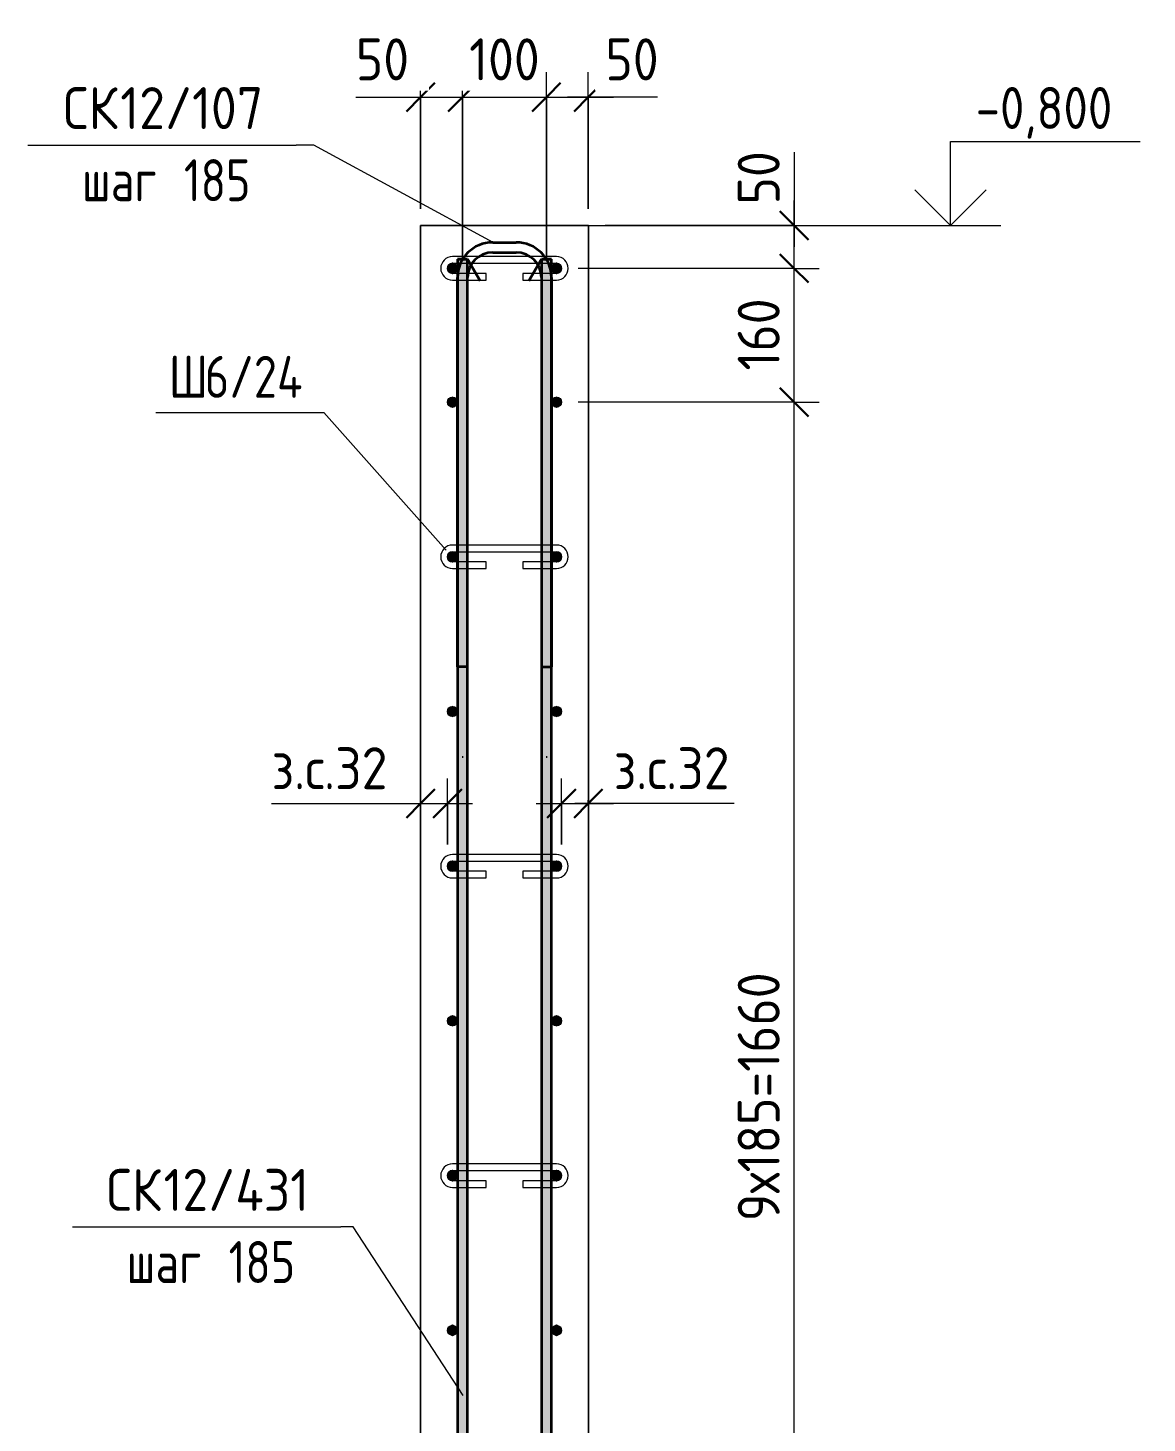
# Model space of a CAD drawing. Header units: millimetres. Extents: x 40349 to 61836, y -34600 to -479.
# Drawn here: x 47639 to 48974, y -2227 to -564 of the extents above; entities that cross this region are included whole.
import ezdxf

# ---------------------------------------------------------------- set-up
doc = ezdxf.new("R2010")
doc.units = ezdxf.units.MM
for name, color, linetype, lineweight in [('AA_Dim', 7, 'Continuous', 9), ('AA_Dim-20', 7, 'Continuous', 9), ('AA_Linii', 7, 'Continuous', 9), ('AA_Oformlenie', 7, 'Continuous', 9), ('AA_Vinoska', 7, 'Continuous', 9), ('AA_Visotnaya otmetka', 7, 'Continuous', 9), ('AF_Stena_Опалубка', 253, 'Continuous', 20), ('KR_Armatura', 7, 'Continuous', 20), ('KR_Armatura_Tonkie', 7, 'Continuous', 20)]:
    doc.layers.add(name, color=color, linetype=linetype, lineweight=lineweight)
doc.styles.add('GOST Common', font='GOST_Common.ttf', dxfattribs={"width": 0.85, "height": 50})
doc.styles.add('ISOCPEUR', font='isocpeur.TTF', dxfattribs={"width": 0.9, "height": 50})
doc.styles.add('ISOCPEUR_1', font='isocpeur.TTF', dxfattribs={"width": 0.8, "height": 50})
doc.styles.add('ISOCPEUR_3', font='isocpeur.TTF', dxfattribs={"width": 0.85, "height": 50})
doc.dimstyles.new('00_Точн_3_знака__прозр_', dxfattribs={"dimscale": 304.8, "dimtxt": 50.137748, "dimasz": 0.111549, "dimexe": 0.098425, "dimexo": 0.065617, "dimgap": 0.006562, "dimtad": 1, "dimdec": 3, "dimrnd": 0.001, "dimdsep": 46, "dimtxsty": 'ISOCPEUR', "dimblk1": 'OBLIQUE', "dimblk2": 'OBLIQUE', "dimsah": 1, "dimcen": 0.09, "dimdle": 0.098425, "dimazin": 0, "dimtfac": 1, "dimtdec": 4, "dimtix": 1, "dimtmove": 1, "dimatfit": 3, "dimfxl": 1, "dimtvp": 1, "dimtolj": 1, "dimtzin": 0, "dimlwd": 18, "dimlwe": 18, "dimarcsym": 2})
doc.dimstyles.new('01_Точн_3_знака__непрозр_', dxfattribs={"dimscale": 304.8, "dimtxt": 50.137748, "dimasz": 0.111549, "dimexe": 0.098425, "dimexo": 0.065617, "dimgap": 0.016404, "dimtad": 1, "dimdec": 3, "dimrnd": 0.001, "dimdsep": 46, "dimtxsty": 'ISOCPEUR', "dimblk1": 'OBLIQUE', "dimblk2": 'OBLIQUE', "dimsah": 1, "dimcen": 0.09, "dimdle": 0.098425, "dimazin": 0, "dimtfac": 1, "dimtdec": 4, "dimtix": 1, "dimtmove": 1, "dimatfit": 3, "dimfxl": 1, "dimtvp": 1, "dimtfill": 1, "dimtolj": 1, "dimtzin": 0, "dimlwd": 18, "dimlwe": 18, "dimarcsym": 2})
doc.dimstyles.new('01_Точн_3_знака__непрозр__1', dxfattribs={"dimscale": 304.8, "dimtxt": 50.137748, "dimasz": 0.111549, "dimexe": 0.098425, "dimexo": 0.065617, "dimgap": 0.016404, "dimtad": 1, "dimdec": 3, "dimrnd": 0.001, "dimdsep": 46, "dimtxsty": 'ISOCPEUR', "dimblk1": 'OBLIQUE', "dimblk2": 'OBLIQUE', "dimsah": 1, "dimcen": 0.09, "dimdle": 0.098425, "dimazin": 0, "dimtfac": 1, "dimtdec": 4, "dimtix": 1, "dimtmove": 0, "dimatfit": 3, "dimfxl": 1, "dimtvp": 1, "dimtfill": 1, "dimtolj": 1, "dimtzin": 0, "dimlwd": 18, "dimlwe": 18, "dimarcsym": 2})
doc.dimstyles.new('05_Округл_5мм__прозр_', dxfattribs={"dimscale": 304.8, "dimtxt": 50.137748, "dimasz": 0.111549, "dimexe": 0.098425, "dimexo": 0.065617, "dimgap": 0.006562, "dimtad": 1, "dimdec": 0, "dimrnd": 5, "dimdsep": 46, "dimtxsty": 'ISOCPEUR', "dimblk1": 'OBLIQUE', "dimblk2": 'OBLIQUE', "dimsah": 1, "dimcen": 0.09, "dimdle": 0.098425, "dimazin": 0, "dimtfac": 1, "dimtdec": 4, "dimtix": 1, "dimtmove": 1, "dimatfit": 3, "dimfxl": 1, "dimtvp": 1, "dimtolj": 1, "dimtzin": 0, "dimlwd": 18, "dimlwe": 18, "dimarcsym": 2})
doc.dimstyles.new('05_Округл_5мм__прозр__1', dxfattribs={"dimscale": 304.8, "dimtxt": 50.137748, "dimasz": 0.111549, "dimexe": 0.098425, "dimexo": 0.065617, "dimgap": 0.006562, "dimtad": 1, "dimdec": 0, "dimrnd": 5, "dimdsep": 46, "dimtxsty": 'ISOCPEUR', "dimblk1": 'OBLIQUE', "dimblk2": 'OBLIQUE', "dimsah": 1, "dimcen": 0.09, "dimdle": 0.098425, "dimazin": 0, "dimtfac": 1, "dimtdec": 4, "dimtix": 1, "dimtmove": 0, "dimatfit": 3, "dimfxl": 1, "dimtvp": 1, "dimtolj": 1, "dimtzin": 0, "dimlwd": 18, "dimlwe": 18, "dimarcsym": 2})

# ---------------------------------------------------------------- blocks, each defined once
blk = doc.blocks.new('351_Ряд стержней П переменный шаг _НесАрм_РабПлоск_ - Тип 1-3823003-Разрез 2 Арм')
at = {"layer": 'KR_Armatura_Tonkie', "lineweight": 35}
h = blk.add_hatch(color=256, dxfattribs=at)
h.paths.add_polyline_path([(33115, -2926), (33121, -2926), (33120.8, -2762), (33109, -2762), (33109.2, -2926), (33113.4, -2926)])
h.paths.add_polyline_path([(33110.8, -2750), (33121, -2750), (33120.8, -840), (33109, -840), (33109.2, -2750), (33110.7, -2750)])
h = blk.add_hatch(color=256, dxfattribs=at)
h.paths.add_polyline_path([(33213, -2926), (33213, -2792), (33211.9, -2784.1), (33209, -2777.3), (33209.2, -2926), (33212, -2926)])
h.paths.add_polyline_path([(33221, -2774.9), (33220.8, -840), (33209, -840), (33209.2, -2759.6), (33212.7, -2762.3), (33219.4, -2771), (33220.8, -2774.5)])
for points in [[(33151, -2956), (33143.2, -2955), (33135.4, -2951.5), (33129.4, -2946.7), (33124.9, -2940.7), (33122, -2933.8), (33120.8, -2926), (33109, -2926), (33110.4, -2936.9), (33114.6, -2947), (33121.7, -2956), (33144.6, -2956)], [(33179, -2956), (33183, -2956), (33191.5, -2954.7), (33198.4, -2951.7), (33204.7, -2946.6), (33209, -2941), (33212, -2933.8), (33213, -2926), (33209, -2926), (33208, -2933.8), (33204.6, -2941.5), (33199.7, -2947.6), (33193.7, -2952.1), (33186.8, -2955), (33179.8, -2955.9)]]:
    blk.add_hatch(color=256, dxfattribs=at).paths.add_polyline_path(points)
for p, q in [((33109, -840), (33109, -2926)), ((33121, -840), (33109, -840)), ((33109, -840), (33121, -840)), ((33121, -2926), (33121, -840)), ((33121, -840), (33136, -866)), ((33209, -840), (33194, -866)), ((33209, -840), (33209, -2926)), ((33209, -840), (33221, -840)), ((33221, -840), (33209, -840)), ((33221, -2926), (33221, -840)), ((33179, -2956), (33151, -2956)), ((33151, -2968), (33179, -2968))]:
    blk.add_line(p, q, dxfattribs=at)
at = {"layer": 'KR_Armatura_Tonkie', "lineweight": 35, "flags": 128}
for points in [[(33109, -2926), (33111, -2938.7), (33116.7, -2950.2), (33125.6, -2959.4), (33136.9, -2965.5), (33149.5, -2968), (33151, -2968)], [(33151, -2956), (33140.3, -2954), (33131.1, -2948.4), (33124.4, -2939.9), (33121.2, -2929.5), (33121, -2926)], [(33179, -2968), (33191.7, -2966), (33203.2, -2960.3), (33212.4, -2951.4), (33218.5, -2940.1), (33221, -2927.5), (33221, -2926)], [(33209, -2926), (33207, -2936.7), (33201.4, -2945.9), (33192.9, -2952.6), (33182.5, -2955.8), (33179, -2956)]]:
    blk.add_lwpolyline(points, dxfattribs=at)
blk = doc.blocks.new('079_Шпилька _ЭлУзла_ - d6 А240-3831128-Разрез 2 Арм')
at = {"layer": 'AA_Oformlenie'}
for p, q in [((33227, -2656), (33103, -2656)), ((33103, -2664), (33227, -2664)), ((33143, -2676), (33103, -2676)), ((33143, -2684), (33143, -2676)), ((33227, -2676), (33187, -2676)), ((33187, -2676), (33187, -2684)), ((33103, -2684), (33143, -2684)), ((33187, -2684), (33227, -2684))]:
    blk.add_line(p, q, dxfattribs=at)
for centre, radius, start, end in [((33103, -2670), 14, 90, 270), ((33227, -2670), 14, 270, 90), ((33103, -2670), 6, 90, 270), ((33227, -2670), 6, 270, 90)]:
    blk.add_arc(centre, radius, start, end, dxfattribs=at)
blk = doc.blocks.new('DIMBLOCK41-Разрез 2 Арм')
at = {"layer": 'AA_Dim-20', "lineweight": 30}
for p, q in [((48552.6, -851), (48535.6, -834)), ((48552.6, -851), (48569.6, -868)), ((48552.6, -1010.4), (48535.6, -993.4)), ((48552.6, -1010.4), (48569.6, -1027.4)), ((48552.6, -2670), (48535.6, -2653)), ((48552.6, -2670), (48569.6, -2687))]:
    blk.add_line(p, q, dxfattribs=at)
at = {"layer": 'AA_Dim-20', "lineweight": 18}
for p, q in [((48552.6, -851), (48295.2, -851)), ((48552.6, -851), (48582.6, -851)), ((48552.6, -1010.4), (48295.2, -1010.4)), ((48552.6, -2670), (48552.6, -1010.4)), ((48552.6, -1010.4), (48582.6, -1010.4)), ((48552.6, -2670), (48295.2, -2670)), ((48552.6, -2670), (48582.6, -2670))]:
    blk.add_line(p, q, dxfattribs=at)
at = {"layer": 'AA_Dim-20', "color": 0, "lineweight": 18, "insert": (48485.4, -1986.8), "char_height": 50, "width": 351.91, "attachment_point": 1, "rotation": 90, "line_spacing_factor": 1.135194, "style": 'ISOCPEUR'}
blk.add_mtext('9х185=1660', dxfattribs=at)
blk = doc.blocks.new('_None')
blk = doc.blocks.new('DIMBLOCK42-Разрез 2 Арм')
at = {"layer": 'AA_Dim-20', "lineweight": 30}
for p, q in [((48552.6, -800), (48535.6, -783)), ((48552.6, -800), (48569.6, -817)), ((48552.6, -851), (48535.6, -834)), ((48552.6, -851), (48569.6, -868)), ((48552.6, -1010.4), (48535.6, -993.4)), ((48552.6, -1010.4), (48569.6, -1027.4))]:
    blk.add_line(p, q, dxfattribs=at)
at = {"layer": 'AA_Dim-20', "lineweight": 18}
for p, q in [((48552.6, -800), (48327.2, -800)), ((48552.6, -800), (48582.6, -800)), ((48552.6, -851), (48295.2, -851)), ((48552.6, -1010.4), (48552.6, -851)), ((48552.6, -851), (48582.6, -851)), ((48552.6, -1010.4), (48295.2, -1010.4)), ((48552.6, -1010.4), (48582.6, -1010.4))]:
    blk.add_line(p, q, dxfattribs=at)
at = {"layer": 'AA_Dim-20', "color": 0, "lineweight": 18, "insert": (48485.4, -972.8), "char_height": 50, "width": 101.032, "attachment_point": 1, "rotation": 90, "line_spacing_factor": 1.135194, "style": 'ISOCPEUR'}
blk.add_mtext('160', dxfattribs=at)
blk = doc.blocks.new('DIMBLOCK43-Разрез 2 Арм')
at = {"layer": 'AA_Dim-20', "lineweight": 18}
for p, q in [((48552.6, -712.4), (48552.6, -794.9)), ((48552.6, -851), (48552.6, -770)), ((48552.6, -794.9), (48552.6, -825.5)), ((48552.6, -800), (48327.2, -800)), ((48552.6, -800), (48582.6, -800)), ((48552.6, -851), (48295.2, -851)), ((48552.6, -851), (48582.6, -851))]:
    blk.add_line(p, q, dxfattribs=at)
at = {"layer": 'AA_Dim-20', "lineweight": 30}
for p, q in [((48552.6, -800), (48535.6, -783)), ((48552.6, -800), (48569.6, -817)), ((48552.6, -851), (48535.6, -834)), ((48552.6, -851), (48569.6, -868))]:
    blk.add_line(p, q, dxfattribs=at)
at = {"layer": 'AA_Dim-20', "color": 0, "lineweight": 18, "insert": (48485.4, -774.9), "char_height": 50, "width": 74.923, "attachment_point": 1, "rotation": 90, "line_spacing_factor": 1.135194, "style": 'ISOCPEUR'}
blk.add_mtext('50', dxfattribs=at)
blk = doc.blocks.new('DIMBLOCK44-Разрез 2 Арм')
at = {"layer": 'AA_Dim-20', "lineweight": 18}
for p, q in [((48107.2, -780), (48107.2, -617)), ((48157.2, -842), (48157.2, -617)), ((48029.9, -647), (48112.4, -647)), ((48077.2, -647), (48157.2, -647)), ((48107.2, -647), (48107.2, -780)), ((48112.4, -647), (48132.2, -647)), ((48157.2, -647), (48157.2, -842))]:
    blk.add_line(p, q, dxfattribs=at)
at = {"layer": 'AA_Dim-20', "lineweight": 30}
for p, q in [((48107.2, -647), (48124.2, -630)), ((48157.2, -647), (48174.2, -630)), ((48107.2, -647), (48090.2, -664)), ((48157.2, -647), (48140.2, -664))]:
    blk.add_line(p, q, dxfattribs=at)
at = {"layer": 'AA_Dim-20', "color": 0, "lineweight": 18, "insert": (48029.9, -576.9), "char_height": 50, "width": 74.923, "attachment_point": 1, "line_spacing_factor": 1.135194, "style": 'ISOCPEUR', "bg_fill": 3, "box_fill_scale": 1.25, "bg_fill_color": 256, "bg_fill_true_color": 13158600, "bg_fill_transparency": 0}
blk.add_mtext('50', dxfattribs=at)
blk = doc.blocks.new('_Oblique')
at = {"color": 0, "linetype": 'ByBlock', "lineweight": -2}
blk.add_line((-0.5, -0.5), (0.5, 0.5), dxfattribs=at)
blk = doc.blocks.new('DIMBLOCK45-Разрез 2 Арм')
at = {"layer": 'AA_Dim-20', "lineweight": 18}
for p, q in [((48157.2, -842), (48157.2, -617)), ((48257.2, -842), (48257.2, -617)), ((48157.2, -647), (48257.2, -647)), ((48157.2, -647), (48157.2, -842)), ((48257.2, -647), (48257.2, -842))]:
    blk.add_line(p, q, dxfattribs=at)
at = {"layer": 'AA_Dim-20', "lineweight": 30}
for p, q in [((48157.2, -647), (48174.2, -630)), ((48257.2, -647), (48274.2, -630)), ((48157.2, -647), (48140.2, -664)), ((48257.2, -647), (48240.2, -664))]:
    blk.add_line(p, q, dxfattribs=at)
at = {"layer": 'AA_Dim-20', "color": 0, "lineweight": 18, "insert": (48165.1, -576.9), "char_height": 50, "width": 101.032, "attachment_point": 1, "line_spacing_factor": 1.135194, "style": 'ISOCPEUR', "bg_fill": 3, "box_fill_scale": 1.25, "bg_fill_color": 256, "bg_fill_true_color": 13158600, "bg_fill_transparency": 0}
blk.add_mtext('100', dxfattribs=at)
blk = doc.blocks.new('DIMBLOCK46-Разрез 2 Арм')
at = {"layer": 'AA_Dim-20', "lineweight": 18}
for p, q in [((48257.2, -842), (48257.2, -617)), ((48307.2, -780), (48307.2, -617)), ((48257.2, -647), (48337.2, -647)), ((48257.2, -647), (48257.2, -842)), ((48307.5, -647), (48282.2, -647)), ((48307.2, -647), (48307.2, -780)), ((48389.9, -647), (48307.5, -647))]:
    blk.add_line(p, q, dxfattribs=at)
at = {"layer": 'AA_Dim-20', "lineweight": 30}
for p, q in [((48257.2, -647), (48274.2, -630)), ((48307.2, -647), (48324.2, -630)), ((48257.2, -647), (48240.2, -664)), ((48307.2, -647), (48290.2, -664))]:
    blk.add_line(p, q, dxfattribs=at)
at = {"layer": 'AA_Dim-20', "color": 0, "lineweight": 18, "insert": (48327.5, -576.9), "char_height": 50, "width": 74.923, "attachment_point": 1, "line_spacing_factor": 1.135194, "style": 'ISOCPEUR', "bg_fill": 3, "box_fill_scale": 1.25, "bg_fill_color": 256, "bg_fill_true_color": 13158600, "bg_fill_transparency": 0}
blk.add_mtext('50', dxfattribs=at)
blk = doc.blocks.new('DIMBLOCK47-Разрез 2 Арм')
at = {"layer": 'AA_Dim-20', "lineweight": 18}
for p, q in [((48275.2, -1537.6), (48275.2, -1458.9)), ((48245.2, -1488.9), (48337.2, -1488.9)), ((48275.2, -1488.9), (48275.2, -1537.6)), ((48317.5, -1488.9), (48291.2, -1488.9)), ((48307.2, -1484.8), (48307.2, -1518.9)), ((48307.2, -1488.9), (48307.2, -1484.8)), ((48481.3, -1488.9), (48317.5, -1488.9))]:
    blk.add_line(p, q, dxfattribs=at)
at = {"layer": 'AA_Dim-20', "lineweight": 30}
for p, q in [((48275.2, -1488.9), (48292.2, -1471.9)), ((48307.2, -1488.9), (48324.2, -1471.9)), ((48275.2, -1488.9), (48258.2, -1505.9)), ((48307.2, -1488.9), (48290.2, -1505.9))]:
    blk.add_line(p, q, dxfattribs=at)
at = {"layer": 'AA_Dim-20', "color": 0, "lineweight": 18, "insert": (48337.5, -1421.8), "char_height": 50, "width": 172.55, "attachment_point": 1, "line_spacing_factor": 1.135194, "style": 'ISOCPEUR'}
blk.add_mtext('з.с.32', dxfattribs=at)
blk = doc.blocks.new('DIMBLOCK48-Разрез 2 Арм')
at = {"layer": 'AA_Dim-20', "lineweight": 18}
for p, q in [((48139.2, -1537.6), (48139.2, -1458.9)), ((47929.5, -1488.9), (48093.3, -1488.9)), ((48077.2, -1488.9), (48169.2, -1488.9)), ((48093.3, -1488.9), (48123.2, -1488.9)), ((48107.2, -1484.8), (48107.2, -1518.9)), ((48107.2, -1488.9), (48107.2, -1484.8)), ((48139.2, -1488.9), (48139.2, -1537.6))]:
    blk.add_line(p, q, dxfattribs=at)
at = {"layer": 'AA_Dim-20', "lineweight": 30}
for p, q in [((48107.2, -1488.9), (48124.2, -1471.9)), ((48139.2, -1488.9), (48156.2, -1471.9)), ((48107.2, -1488.9), (48090.2, -1505.9)), ((48139.2, -1488.9), (48122.2, -1505.9))]:
    blk.add_line(p, q, dxfattribs=at)
at = {"layer": 'AA_Dim-20', "color": 0, "lineweight": 18, "insert": (47929.5, -1421.8), "char_height": 50, "width": 172.55, "attachment_point": 1, "line_spacing_factor": 1.135194, "style": 'ISOCPEUR'}
blk.add_mtext('з.с.32', dxfattribs=at)
blk = doc.blocks.new('042_М_Арматуры - Диам длина поз _ Комментарий-2260297-Разрез 2 Арм')
at = {"layer": 'AA_Vinoska'}
blk.add_line((32596.7, -704), (32916.7, -704), dxfattribs=at)
blk = doc.blocks.new('010_Текст с выноской - Текст 2 строки-3834462-Разрез 2 Арм')
at = {"layer": 'AA_Vinoska'}
blk.add_line((32749.4, -1023), (32949.4, -1023), dxfattribs=at)
blk = doc.blocks.new('Высотные отметки - Стрелка вверх-400292-Разрез 2 Арм')
at = {"layer": 'AA_Vinoska'}
for p, q in [((33696.9, -700), (33922.9, -700)), ((33696.9, -800), (33696.9, -700)), ((33696.9, -800), (33654.5, -757.6)), ((33696.9, -800), (33739.3, -757.6)), ((33636.9, -800), (33756.9, -800))]:
    blk.add_line(p, q, dxfattribs=at)

msp = doc.modelspace()

# ---------------------------------------------------------------- hatches: boundary and pattern name
at = {"layer": 'KR_Armatura'}
h = msp.add_hatch(color=256, dxfattribs=at)
edge = h.paths.add_edge_path()
edge.add_arc((48145.2372, -851), 6, 0, 360)
for points in [[(48145.2372, -857), (48150.4333, -854), (48150.4333, -848), (48145.2372, -845), (48140.041, -848), (48140.041, -854)], [(48269.2372, -857), (48274.4333, -854), (48274.4333, -848), (48269.2372, -845), (48264.041, -848), (48264.041, -854)], [(48145.2372, -1016.4), (48150.4333, -1013.4), (48150.4333, -1007.4), (48145.2372, -1004.4), (48140.041, -1007.4), (48140.041, -1013.4)], [(48269.2372, -1016.4), (48274.4333, -1013.4), (48274.4333, -1007.4), (48269.2372, -1004.4), (48264.041, -1007.4), (48264.041, -1013.4)], [(48145.2372, -1200.8), (48150.4333, -1197.8), (48150.4333, -1191.8), (48145.2372, -1188.8), (48140.041, -1191.8), (48140.041, -1197.8)], [(48269.2372, -1200.8), (48274.4333, -1197.8), (48274.4333, -1191.8), (48269.2372, -1188.8), (48264.041, -1191.8), (48264.041, -1197.8)], [(48145.2372, -1385.2), (48150.4333, -1382.2), (48150.4333, -1376.2), (48145.2372, -1373.2), (48140.041, -1376.2), (48140.041, -1382.2)], [(48269.2372, -1385.2), (48274.4333, -1382.2), (48274.4333, -1376.2), (48269.2372, -1373.2), (48264.041, -1376.2), (48264.041, -1382.2)], [(48145.2372, -1569.6), (48150.4333, -1566.6), (48150.4333, -1560.6), (48145.2372, -1557.6), (48140.041, -1560.6), (48140.041, -1566.6)], [(48269.2372, -1569.6), (48274.4333, -1566.6), (48274.4333, -1560.6), (48269.2372, -1557.6), (48264.041, -1560.6), (48264.041, -1566.6)], [(48145.2372, -1754), (48150.4333, -1751), (48150.4333, -1745), (48145.2372, -1742), (48140.041, -1745), (48140.041, -1751)], [(48269.2372, -1754), (48274.4333, -1751), (48274.4333, -1745), (48269.2372, -1742), (48264.041, -1745), (48264.041, -1751)], [(48145.2372, -1938.4), (48150.4333, -1935.4), (48150.4333, -1929.4), (48145.2372, -1926.4), (48140.041, -1929.4), (48140.041, -1935.4)], [(48269.2372, -1938.4), (48274.4333, -1935.4), (48274.4333, -1929.4), (48269.2372, -1926.4), (48264.041, -1929.4), (48264.041, -1935.4)], [(48145.2372, -2122.8), (48150.4333, -2119.8), (48150.4333, -2113.8), (48145.2372, -2110.8), (48140.041, -2113.8), (48140.041, -2119.8)], [(48269.2372, -2122.8), (48274.4333, -2119.8), (48274.4333, -2113.8), (48269.2372, -2110.8), (48264.041, -2113.8), (48264.041, -2119.8)]]:
    msp.add_hatch(color=256, dxfattribs=at).paths.add_polyline_path(points)
h = msp.add_hatch(color=256, dxfattribs=at)
edge = h.paths.add_edge_path()
edge.add_arc((48269.2372, -851), 6, 0, 360)
h = msp.add_hatch(color=256, dxfattribs=at)
edge = h.paths.add_edge_path()
edge.add_arc((48145.2372, -1010.4), 6, 0, 360)
h = msp.add_hatch(color=256, dxfattribs=at)
edge = h.paths.add_edge_path()
edge.add_arc((48269.2372, -1010.4), 6, 0, 360)
h = msp.add_hatch(color=256, dxfattribs=at)
edge = h.paths.add_edge_path()
edge.add_arc((48145.2372, -1194.8), 6, 0, 360)
h = msp.add_hatch(color=256, dxfattribs=at)
edge = h.paths.add_edge_path()
edge.add_arc((48269.2372, -1194.8), 6, 0, 360)
h = msp.add_hatch(color=256, dxfattribs=at)
edge = h.paths.add_edge_path()
edge.add_arc((48145.2372, -1379.2), 6, 0, 360)
h = msp.add_hatch(color=256, dxfattribs=at)
edge = h.paths.add_edge_path()
edge.add_arc((48269.2372, -1379.2), 6, 0, 360)
h = msp.add_hatch(color=256, dxfattribs=at)
edge = h.paths.add_edge_path()
edge.add_arc((48145.2372, -1563.6), 6, 0, 360)
h = msp.add_hatch(color=256, dxfattribs=at)
edge = h.paths.add_edge_path()
edge.add_arc((48269.2372, -1563.6), 6, 0, 360)
h = msp.add_hatch(color=256, dxfattribs=at)
edge = h.paths.add_edge_path()
edge.add_arc((48145.2372, -1748), 6, 0, 360)
h = msp.add_hatch(color=256, dxfattribs=at)
edge = h.paths.add_edge_path()
edge.add_arc((48269.2372, -1748), 6, 0, 360)
h = msp.add_hatch(color=256, dxfattribs=at)
edge = h.paths.add_edge_path()
edge.add_arc((48145.2372, -1932.4), 6, 0, 360)
h = msp.add_hatch(color=256, dxfattribs=at)
edge = h.paths.add_edge_path()
edge.add_arc((48269.2372, -1932.4), 6, 0, 360)
h = msp.add_hatch(color=256, dxfattribs=at)
edge = h.paths.add_edge_path()
edge.add_arc((48145.2372, -2116.8), 6, 0, 360)
h = msp.add_hatch(color=256, dxfattribs=at)
edge = h.paths.add_edge_path()
edge.add_arc((48269.2372, -2116.8), 6, 0, 360)

# ---------------------------------------------------------------- linework, layer by layer
at = {"layer": 'AA_Linii', "lineweight": 20}
for p, q in [((48157.2372, -1432.5131), (48157.2372, -1434.5131)), ((48257.2372, -1432.5131), (48257.2372, -1434.5131))]:
    msp.add_line(p, q, dxfattribs=at)
at = {"layer": 'AA_Vinoska'}
for p, q in [((47979.8271, -703.98), (47958.8926, -703.98)), ((48137.5399, -1186.9816), (47991.6366, -1022.9545)), ((48026.9156, -1993.4201), (48012.1902, -1993.4201)), ((48157.9649, -2194.4872), (48026.9156, -1993.4201))]:
    msp.add_line(p, q, dxfattribs=at)
at = {"layer": 'AA_Visotnaya otmetka'}
msp.add_line((48641.5003, -800), (48739.1389, -800), dxfattribs=at)
at = {"layer": 'AF_Stena_Опалубка'}
for p, q in [((48107.2372, -2720), (48107.2372, -800)), ((48107.2372, -800), (48307.2372, -800)), ((48107.2372, -800), (48107.2372, -2720)), ((48307.2372, -800), (48107.2372, -800)), ((48307.2372, -800), (48307.2372, -2720)), ((48307.2372, -2720), (48307.2372, -800))]:
    msp.add_line(p, q, dxfattribs=at)
at = {"layer": 'KR_Armatura'}
for p, q in [((48145.2372, -845), (48140.041, -848)), ((48140.041, -848), (48140.041, -854)), ((48150.4333, -848), (48145.2372, -845)), ((48150.4333, -854), (48150.4333, -848)), ((48269.2372, -845), (48264.041, -848)), ((48264.041, -848), (48264.041, -854)), ((48274.4333, -848), (48269.2372, -845)), ((48274.4333, -854), (48274.4333, -848)), ((48140.041, -854), (48145.2372, -857)), ((48145.2372, -857), (48150.4333, -854)), ((48264.041, -854), (48269.2372, -857)), ((48269.2372, -857), (48274.4333, -854)), ((48145.2372, -1004.4), (48140.041, -1007.4)), ((48140.041, -1007.4), (48140.041, -1013.4)), ((48140.041, -1013.4), (48145.2372, -1016.4)), ((48150.4333, -1007.4), (48145.2372, -1004.4)), ((48145.2372, -1016.4), (48150.4333, -1013.4)), ((48150.4333, -1013.4), (48150.4333, -1007.4)), ((48269.2372, -1004.4), (48264.041, -1007.4)), ((48264.041, -1007.4), (48264.041, -1013.4)), ((48264.041, -1013.4), (48269.2372, -1016.4)), ((48274.4333, -1007.4), (48269.2372, -1004.4)), ((48269.2372, -1016.4), (48274.4333, -1013.4)), ((48274.4333, -1013.4), (48274.4333, -1007.4)), ((48145.2372, -1188.8), (48140.041, -1191.8)), ((48140.041, -1191.8), (48140.041, -1197.8)), ((48150.4333, -1191.8), (48145.2372, -1188.8)), ((48150.4333, -1197.8), (48150.4333, -1191.8)), ((48269.2372, -1188.8), (48264.041, -1191.8)), ((48264.041, -1191.8), (48264.041, -1197.8)), ((48274.4333, -1191.8), (48269.2372, -1188.8)), ((48274.4333, -1197.8), (48274.4333, -1191.8)), ((48140.041, -1197.8), (48145.2372, -1200.8)), ((48145.2372, -1200.8), (48150.4333, -1197.8)), ((48264.041, -1197.8), (48269.2372, -1200.8)), ((48269.2372, -1200.8), (48274.4333, -1197.8)), ((48145.2372, -1373.2), (48140.041, -1376.2)), ((48140.041, -1376.2), (48140.041, -1382.2)), ((48150.4333, -1376.2), (48145.2372, -1373.2)), ((48150.4333, -1382.2), (48150.4333, -1376.2)), ((48269.2372, -1373.2), (48264.041, -1376.2)), ((48264.041, -1376.2), (48264.041, -1382.2)), ((48274.4333, -1376.2), (48269.2372, -1373.2)), ((48274.4333, -1382.2), (48274.4333, -1376.2)), ((48140.041, -1382.2), (48145.2372, -1385.2)), ((48145.2372, -1385.2), (48150.4333, -1382.2)), ((48264.041, -1382.2), (48269.2372, -1385.2)), ((48269.2372, -1385.2), (48274.4333, -1382.2)), ((48145.2372, -1557.6), (48140.041, -1560.6)), ((48140.041, -1560.6), (48140.041, -1566.6)), ((48150.4333, -1560.6), (48145.2372, -1557.6)), ((48150.4333, -1566.6), (48150.4333, -1560.6)), ((48269.2372, -1557.6), (48264.041, -1560.6)), ((48264.041, -1560.6), (48264.041, -1566.6)), ((48274.4333, -1560.6), (48269.2372, -1557.6)), ((48274.4333, -1566.6), (48274.4333, -1560.6)), ((48140.041, -1566.6), (48145.2372, -1569.6)), ((48145.2372, -1569.6), (48150.4333, -1566.6)), ((48264.041, -1566.6), (48269.2372, -1569.6)), ((48269.2372, -1569.6), (48274.4333, -1566.6)), ((48145.2372, -1742), (48140.041, -1745)), ((48140.041, -1745), (48140.041, -1751)), ((48150.4333, -1745), (48145.2372, -1742)), ((48150.4333, -1751), (48150.4333, -1745)), ((48269.2372, -1742), (48264.041, -1745)), ((48264.041, -1745), (48264.041, -1751)), ((48274.4333, -1745), (48269.2372, -1742)), ((48274.4333, -1751), (48274.4333, -1745)), ((48140.041, -1751), (48145.2372, -1754)), ((48145.2372, -1754), (48150.4333, -1751)), ((48264.041, -1751), (48269.2372, -1754)), ((48269.2372, -1754), (48274.4333, -1751)), ((48145.2372, -1926.4), (48140.041, -1929.4)), ((48150.4333, -1929.4), (48145.2372, -1926.4)), ((48269.2372, -1926.4), (48264.041, -1929.4)), ((48274.4333, -1929.4), (48269.2372, -1926.4)), ((48140.041, -1929.4), (48140.041, -1935.4)), ((48140.041, -1935.4), (48145.2372, -1938.4)), ((48145.2372, -1938.4), (48150.4333, -1935.4)), ((48150.4333, -1935.4), (48150.4333, -1929.4)), ((48264.041, -1929.4), (48264.041, -1935.4)), ((48264.041, -1935.4), (48269.2372, -1938.4)), ((48269.2372, -1938.4), (48274.4333, -1935.4)), ((48274.4333, -1935.4), (48274.4333, -1929.4)), ((48145.2372, -2110.8), (48140.041, -2113.8)), ((48150.4333, -2113.8), (48145.2372, -2110.8)), ((48269.2372, -2110.8), (48264.041, -2113.8)), ((48274.4333, -2113.8), (48269.2372, -2110.8)), ((48140.041, -2113.8), (48140.041, -2119.8)), ((48140.041, -2119.8), (48145.2372, -2122.8)), ((48145.2372, -2122.8), (48150.4333, -2119.8)), ((48150.4333, -2119.8), (48150.4333, -2113.8)), ((48264.041, -2113.8), (48264.041, -2119.8)), ((48264.041, -2119.8), (48269.2372, -2122.8)), ((48269.2372, -2122.8), (48274.4333, -2119.8)), ((48274.4333, -2119.8), (48274.4333, -2113.8))]:
    msp.add_line(p, q, dxfattribs=at)
for centre in [(48145.2372, -851), (48269.2372, -851), (48145.2372, -1010.4), (48269.2372, -1010.4), (48145.2372, -1194.8), (48269.2372, -1194.8), (48145.2372, -1379.2), (48269.2372, -1379.2), (48145.2372, -1563.6), (48269.2372, -1563.6), (48145.2372, -1748), (48269.2372, -1748), (48145.2372, -1932.4), (48269.2372, -1932.4), (48145.2372, -2116.8), (48269.2372, -2116.8)]:
    msp.add_circle(centre, 6, dxfattribs=at)
at = {"layer": 'KR_Armatura_Tonkie', "lineweight": 35}
for p, q in [((48193.2372, -820), (48221.2372, -820)), ((48193.2372, -832), (48221.2372, -832)), ((48151.2372, -1326), (48151.2372, -862)), ((48163.2372, -1326), (48163.2372, -862)), ((48251.2372, -862), (48251.2372, -1326)), ((48263.2372, -862), (48263.2372, -1326)), ((48163.2372, -1326), (48151.2372, -1326)), ((48251.2372, -1326), (48263.2372, -1326))]:
    msp.add_line(p, q, dxfattribs=at)
for centre, radius, start, end in [((48193.2372, -862), 42, 90, 180), ((48221.2372, -862), 42, 360, 90), ((48193.2372, -862), 30, 90, 180), ((48221.2372, -862), 30, 0, 90)]:
    msp.add_arc(centre, radius, start, end, dxfattribs=at)

# ---------------------------------------------------------------- block references
at = {"layer": 'AA_Oformlenie'}
for p in [(15042.2372, 1819), (15042.2372, 1475.2), (15042.2372, 1106.4), (15042.2372, 737.6)]:
    msp.add_blockref('079_Шпилька _ЭлУзла_ - d6 А240-3831128-Разрез 2 Арм', p, dxfattribs=at)
at = {"layer": 'AA_Vinoska'}
for name, p in [('042_М_Арматуры - Диам длина поз _ Комментарий-2260297-Разрез 2 Арм', (15042.2372, 0)), ('Высотные отметки - Стрелка вверх-400292-Разрез 2 Арм', (15042.2372, 0)), ('010_Текст с выноской - Текст 2 строки-3834462-Разрез 2 Арм', (15042.2372, 0)), ('042_М_Арматуры - Диам длина поз _ Комментарий-2260297-Разрез 2 Арм', (15095.5348, -1289.4402))]:
    msp.add_blockref(name, p, dxfattribs=at)
at = {"layer": 'KR_Armatura_Tonkie', "lineweight": 35}
msp.add_blockref('351_Ряд стержней П переменный шаг _НесАрм_РабПлоск_ - Тип 1-3823003-Разрез 2 Арм', (15042.2372, 0), dxfattribs=at)

# ---------------------------------------------------------------- texts
at = {"layer": 'AA_Vinoska', "char_height": 50, "attachment_point": 1}
for s, insert, width, style in [('СК', (47681.1854, -634.975), 82.253137, 'ISOCPEUR'), ('12/107', (47749.0511, -634.975), 210.683475, 'ISOCPEUR'), (' 185', (47799.4738, -720.956), 123.1392, 'ISOCPEUR_1'), ('шаг', (47703.1654, -720.956), 116.7257, 'ISOCPEUR_1'), ('\\fGOST Common|b0|i0|c204|p34|;\\W.85;Ш', (47806.9822, -955.3084), 51.789012, 'GOST Common'), ('6/24', (47849.7124, -955.3084), 151.278431, 'GOST Common'), ('СК', (47732.773, -1924.4152), 82.253137, 'ISOCPEUR'), ('12/431', (47800.6387, -1924.4152), 215.012587, 'ISOCPEUR'), (' 185', (47852.7714, -2010.3962), 123.1392, 'ISOCPEUR_1'), ('шаг', (47756.463, -2010.3962), 116.7257, 'ISOCPEUR_1')]:
    msp.add_mtext(s, dxfattribs=dict(at, insert=insert, width=width, style=style))

# ---------------------------------------------------------------- dimensions: what is measured, and where the dimension line sits
at = {"layer": 'AA_Dim', "lineweight": 18}
dim = msp.add_linear_dim(base=(48552.58, -800), p1=(48275.2372, -851), p2=(48307.2372, -800), angle=90, text='50', dimstyle='05_Округл_5мм__прозр_', override={"dimpost": '<>', "dimblk1": 'None', "dimblk2": 'None', "dimsah": 1, "dimfxl": 60.207973}, dxfattribs=at)
dim.commit()
dim.dimension.update_dxf_attribs({"geometry": 'DIMBLOCK43-Разрез 2 Арм', "text_midpoint": (48518.7774, -737.3914), "dimtype": 160, "text_rotation": 90})
for base, p1, p2, text, override, picture, middle in [((48552.58, -851), (48275.2372, -1010.4), (48275.2372, -851), '160', {"dimpost": '<>', "dimblk1": 'None', "dimblk2": 'None', "dimsah": 1, "dimfxl": 159.4}, 'DIMBLOCK42-Разрез 2 Арм', (48525.58, -930.7)), ((48552.58, -1010.4), (48275.2372, -2670), (48275.2372, -1010.4), '9х185=1660', {"dimpost": '<>', "dimblk1": 'None', "dimblk2": 'None', "dimsah": 1, "dimfxl": 1659.6}, 'DIMBLOCK41-Разрез 2 Арм', (48525.58, -1840.2))]:
    dim = msp.add_linear_dim(base=base, p1=p1, p2=p2, angle=90, text=text, dimstyle='05_Округл_5мм__прозр__1', override=override, dxfattribs=at)
    dim.commit()
    dim.dimension.update_dxf_attribs({"geometry": picture, "text_midpoint": middle})
for base, p1, p2, picture, middle in [((48139.2372, -1488.8905), (48107.2372, -1464.8489), (48139.2372, -1557.6), 'DIMBLOCK48-Разрез 2 Арм', (48015.8231, -1455.0879)), ((48307.2372, -1488.8905), (48275.2372, -1557.6), (48307.2372, -1464.8489), 'DIMBLOCK47-Разрез 2 Арм', (48423.7886, -1455.0879))]:
    dim = msp.add_linear_dim(base=base, p1=p1, p2=p2, dimstyle='00_Точн_3_знака__прозр_', override={"dimpost": 'з.с.<>', "dimfxl": 98.116109}, dxfattribs=at)
    dim.commit()
    dim.dimension.update_dxf_attribs({"geometry": picture, "text_midpoint": middle, "dimtype": 160})

# ---------------------------------------------------------------- next in the draw order: texts
at = {"layer": 'AA_Visotnaya otmetka', "insert": (48769.1724, -634.8641), "char_height": 50, "width": 191.919467, "attachment_point": 1, "line_spacing_factor": 1.135194, "style": 'ISOCPEUR_3', "bg_fill": 3, "box_fill_scale": 1.25, "bg_fill_color": 256, "bg_fill_true_color": 13158600, "bg_fill_transparency": 0}
msp.add_mtext('-0,800', dxfattribs=at)

# ---------------------------------------------------------------- next in the draw order: dimensions: what is measured, and where the dimension line sits
at = {"layer": 'AA_Dim', "lineweight": 18}
dim = msp.add_linear_dim(base=(48157.2372, -647.0412), p1=(48107.2372, -800), p2=(48157.2372, -862), dimstyle='01_Точн_3_знака__непрозр_', override={"dimpost": '<>', "dimfxl": 79.649231}, dxfattribs=at)
dim.commit()
dim.dimension.update_dxf_attribs({"geometry": 'DIMBLOCK44-Разрез 2 Арм', "text_midpoint": (48067.3771, -610.2386), "dimtype": 160})

# ---------------------------------------------------------------- next in the draw order: dimensions: what is measured, and where the dimension line sits
dim = msp.add_linear_dim(base=(48257.2372, -647.0412), p1=(48157.2372, -862), p2=(48257.2372, -862), dimstyle='01_Точн_3_знака__непрозр__1', override={"dimpost": '<>', "dimfxl": 100}, dxfattribs=at)
dim.commit()
dim.dimension.update_dxf_attribs({"geometry": 'DIMBLOCK45-Разрез 2 Арм', "text_midpoint": (48207.2372, -617.0412)})

# ---------------------------------------------------------------- next in the draw order: linework, layer by layer
at = {"layer": 'AA_Vinoska'}
msp.add_line((48193.8236, -820.2824), (47979.8271, -703.98), dxfattribs=at)

# ---------------------------------------------------------------- next in the draw order: dimensions: what is measured, and where the dimension line sits
at = {"layer": 'AA_Dim', "lineweight": 18}
dim = msp.add_linear_dim(base=(48307.2372, -647.0412), p1=(48257.2372, -862), p2=(48307.2372, -800), dimstyle='01_Точн_3_знака__непрозр_', override={"dimpost": '<>', "dimfxl": 79.649231}, dxfattribs=at)
dim.commit()
dim.dimension.update_dxf_attribs({"geometry": 'DIMBLOCK46-Разрез 2 Арм', "text_midpoint": (48364.9208, -610.2386), "dimtype": 160})

# ---------------------------------------------------------------- next in the draw order: linework, layer by layer
at = {"layer": 'AA_Visotnaya otmetka'}
msp.add_line((48222.468, -800), (48641.5003, -800), dxfattribs=at)

doc.saveas('drawing.dxf')
